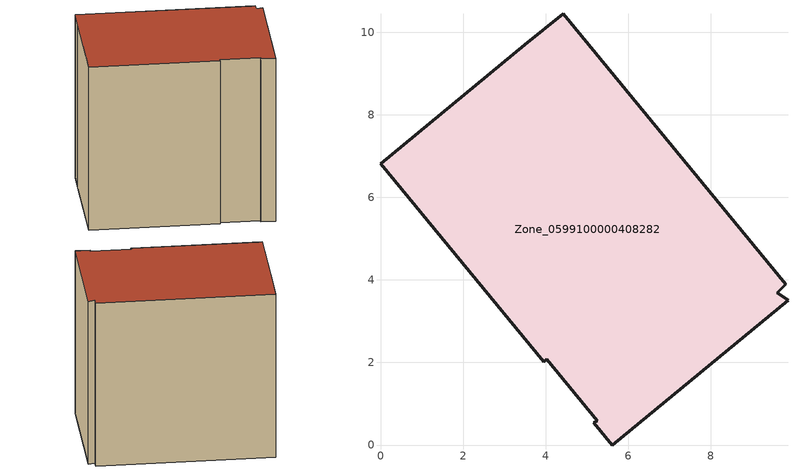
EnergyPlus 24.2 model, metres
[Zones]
Zone_0599100000408282
 floor ground (C_G): 3.5,9.7 4.42,10.44 9.82,3.89 9.61,3.69 9.87,3.51 5.62,0 5.17,0.55 5.25,0.59 4.03,2.08 3.95,2.02 0,6.81 z0
 wall outside (C_F): 0,6.81 3.95,2.02 4.03,2.08 5.25,0.59 5.17,0.55 5.62,0 9.87,3.51 9.61,3.69 9.82,3.89 4.42,10.44 3.5,9.7 0,6.81 z0:8.48
 roof outside (C_R): 5.17,0.55 5.62,0 9.87,3.51 9.61,3.69 9.82,3.89 4.42,10.44 3.5,9.7 0,6.81 3.95,2.02 4.03,2.08 5.25,0.59 z8.48
[BUILDING]
Pand.0599100000408282: North Axis=0; Terrain=City; Loads Convergence Tolerance Value=0.04; Temperature Convergence Tolerance Value=0.4; Solar Distribution=FullExterior; Maximum Number of Warmup Days=25; Minimum Number of Warmup Days=1
[Site:Location]
Rotterdam.The.Hague.AP_ZH_NLD Design_Conditions: Latitude=51.96; Longitude=4.45; Time Zone=1; Elevation=-4.5
[SITE:GROUNDTEMPERATURE:BUILDINGSURFACE]
18, 18, 18, 18, 18, 18, 18, 18, 18, 18, 18, 18
[MATERIAL] Thermal Absorptance=0.9; Solar Absorptance=0.7; Visible Absorptance=0.7
Name | Roughness | Thickness | Conductivity | Density | Specific Heat
G.TI.1992-2005 | MediumSmooth | 0.15 | 0.06 | 540 | 1210
F.TI.1992-2005 | Rough | 0.3 | 0.12 | 1920 | 840
R.TI.1992-2005 | MediumRough | 0.2 | 0.08 | 1500 | 1000
[CONSTRUCTION]
C_G: G.TI.1992-2005
C_F: F.TI.1992-2005
C_R: R.TI.1992-2005
[ZONE]
Zone_0599100000408282: Type=1; Multiplier=1; Ceiling Height=Autocalculate; Volume=Autocalculate; Floor Area=autocalculate; Part of Total Floor Area=Yes
[ZONEINFILTRATION:DESIGNFLOWRATE]
Infil_Zone_0599100000408282: Zone or ZoneList or Space or SpaceList=Zone_0599100000408282; Schedule=AlwaysOn; Design Flow Rate Calculation Method=Flow/Area; Flow Rate per Floor Area=0.0015; Constant Term Coefficient=1; Temperature Term Coefficient=0; Velocity Term Coefficient=0; Velocity Squared Term Coefficient=0
[HVACTEMPLATE:ZONE:IDEALLOADSAIRSYSTEM]
Zone_0599100000408282: Maximum Heating Supply Air Temperature=50; Minimum Cooling Supply Air Temperature=13; Maximum Heating Supply Air Humidity Ratio=0.0156; Minimum Cooling Supply Air Humidity Ratio=0.0077; Heating Limit=NoLimit; Cooling Limit=NoLimit; Dehumidification Control Type=ConstantSensibleHeatRatio; Cooling Sensible Heat Ratio=0.7; Dehumidification Setpoint=60; Humidification Control Type=None; Humidification Setpoint=30; Outdoor Air Method=None; Outdoor Air Flow Rate per Person=0.00944; Outdoor Air Flow Rate per Zone Floor Area=0; Outdoor Air Flow Rate per Zone=0; Demand Controlled Ventilation Type=None; Outdoor Air Economizer Type=NoEconomizer; Heat Recovery Type=None; Sensible Heat Recovery Effectiveness=0.7; Latent Heat Recovery Effectiveness=0.65
[ZONECONTROL:THERMOSTAT]
ThermostatControl_Zone_0599100000408282: Zone or ZoneList=Zone_0599100000408282; Control Type Schedule=DualSetpointControlType; Control 1=Thermostat_Zone_0599100000408282; Temperature Difference Between Cutout And Setpoint=0
[THERMOSTATSETPOINT:DUALSETPOINT]
Thermostat_Zone_0599100000408282: Heating Setpoint Temperature Schedule=HeatingSetpoint_Zone_0599100000408282; Cooling Setpoint Temperature Schedule=CoolingSetpoint_Zone_0599100000408282
[SCHEDULE:COMPACT]
HeatingSetpoint_Zone_0599100000408282: Through: 12/31, For: AllDays, Until: 24:00, 21
CoolingSetpoint_Zone_0599100000408282: Through: 12/31, For: AllDays, Until: 24:00, 24
DualSetpointControlType: Through: 12/31, For: AllDays, Until: 24:00, 4
AlwaysOn: Through: 12/31, For: AllDays, Until: 24:00, 1
